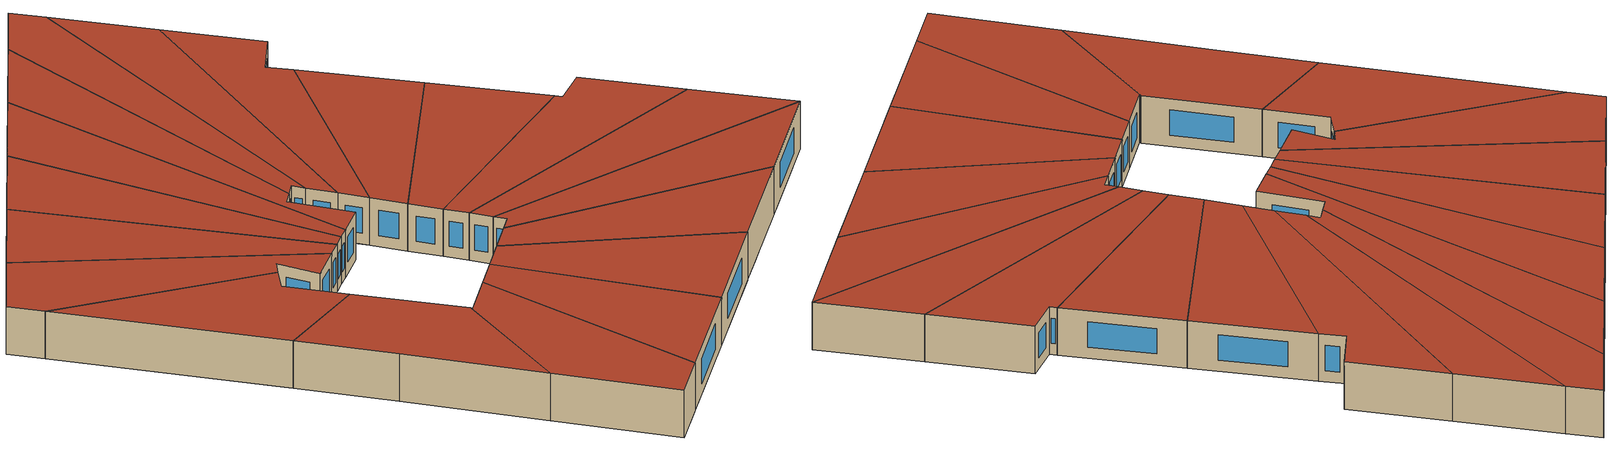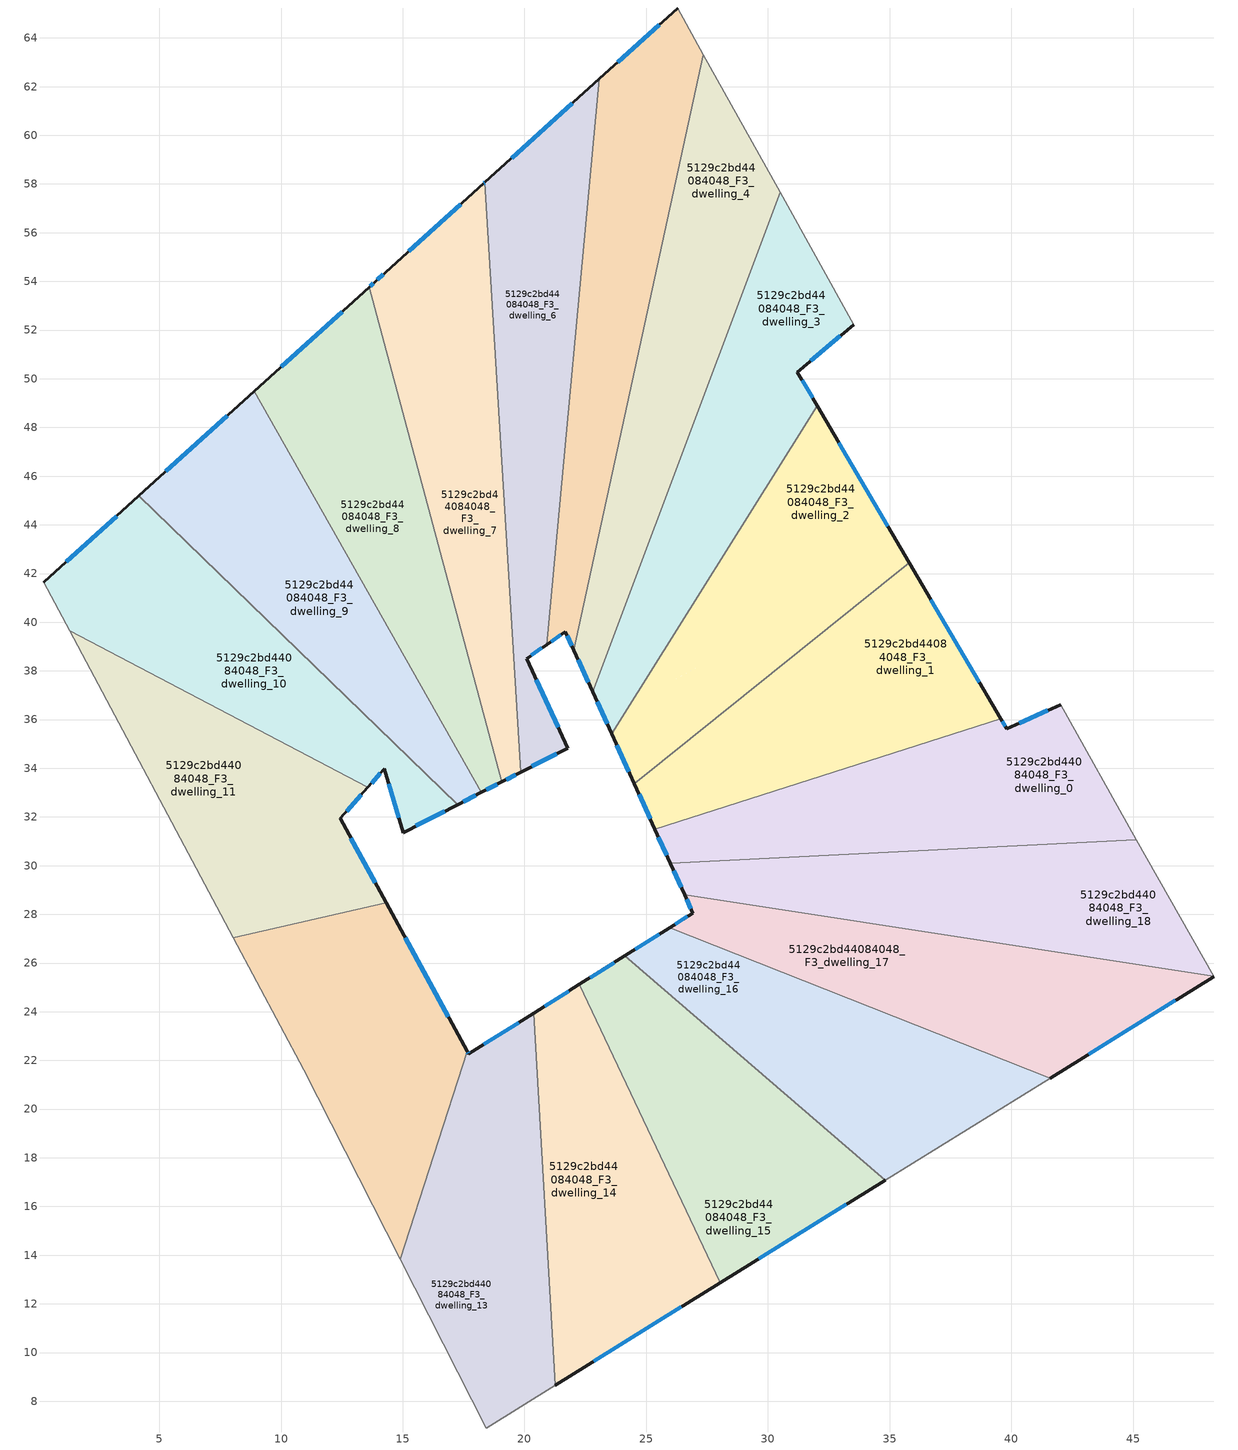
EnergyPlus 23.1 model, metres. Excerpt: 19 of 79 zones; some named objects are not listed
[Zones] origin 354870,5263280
5129c2bd44084048_F3_dwelling_0
 floor to 5129c2bd44084048_F2_dwelling_9 (EU_floor_Construction): 42.02,36.61 45.14,31.07 40.65,30.85 38.36,34.99 z9
 floor to 5129c2bd44084048_F2_dwelling_8 (EU_floor_Construction): 39.81,35.63 38.36,34.99 40.65,30.85 37.6,30.69 35.39,34.69 39.57,36.02 z9
 floor to 5129c2bd44084048_F2_dwelling_7 (EU_floor_Construction): 35.39,34.69 37.6,30.69 34.01,30.51 32.25,33.69 z9
 floor to 5129c2bd44084048_F2_dwelling_6 (EU_floor_Construction): 32.25,33.69 34.01,30.51 30.5,30.33 29.19,32.71 z9
 floor to 5129c2bd44084048_F2_dwelling_5 (EU_floor_Construction): 29.19,32.71 30.5,30.33 25.99,30.1 25.36,31.49 z9
 wall outside (EU_wall_Construction): 25.36,31.49 25.99,30.1 / 42.02,36.61 39.81,35.63 39.57,36.03 z9:12
 wall adiabatic (EU_wall_Construction): 45.14,31.07 42.02,36.61 z9:12
 wall to 5129c2bd44084048_F3_dwelling_18 (EU_wall_Construction): 25.99,30.1 45.14,31.07 z9:12
 wall to 5129c2bd44084048_F3_dwelling_1 (EU_wall_Construction): 39.57,36.03 25.36,31.49 z9:12
 window (EU_Window_Construction): 25.5,31.17 25.84,30.43 / 39.75,35.72 39.63,35.93 / 41.5,36.38 40.33,35.86 z9.7:11.3
 roof outside (EU_roof_Construction): 45.14,31.07 42.02,36.61 39.81,35.63 39.57,36.03 25.36,31.49 25.99,30.1 z12
5129c2bd44084048_F3_dwelling_1
 floor to 5129c2bd44084048_F2_dwelling_8 (EU_floor_Construction): 35.81,42.43 39.57,36.02 35.39,34.69 32.55,39.82 z9
 floor to 5129c2bd44084048_F2_dwelling_7 (EU_floor_Construction): 32.55,39.82 35.39,34.69 32.25,33.69 30,37.77 z9
 floor to 5129c2bd44084048_F2_dwelling_6 (EU_floor_Construction): 30,37.77 32.25,33.69 29.19,32.71 27.5,35.77 z9
 floor to 5129c2bd44084048_F2_dwelling_5 (EU_floor_Construction): 27.5,35.77 29.19,32.71 25.36,31.49 24.51,33.37 z9
 wall outside (EU_wall_Construction): 24.51,33.37 25.36,31.49 / 39.57,36.03 35.81,42.43 z9:12
 wall to 5129c2bd44084048_F3_dwelling_2 (EU_wall_Construction): 35.81,42.43 24.51,33.37 z9:12
 window (EU_Window_Construction): 24.7,32.93 25.16,31.93 / 38.69,37.53 36.7,40.93 z9.7:11.3
 roof outside (EU_roof_Construction): 39.57,36.03 35.81,42.43 24.51,33.37 25.36,31.49 z12
5129c2bd44084048_F3_dwelling_10
 floor to 5129c2bd44084048_F2_dwelling_11 (EU_floor_Construction): 10.67,38.88 13.71,33.38 13.56,33.21 7.55,36.37 3.17,44.29 4.16,45.18 z9
 floor to 5129c2bd44084048_F2_dwelling_10 (EU_floor_Construction): 3.17,44.29 7.55,36.37 1.32,39.64 0.26,41.64 z9
 floor to 5129c2bd44084048_F2_dwelling_12 (EU_floor_Construction): 14.25,33.98 13.71,33.38 10.67,38.88 17.25,32.51 16.25,31.99 15.02,31.36 z9
 wall outside (EU_wall_Construction): 13.56,33.21 14.25,33.98 15.02,31.36 17.25,32.51 / 4.16,45.18 0.26,41.64 z9:12
 wall to 5129c2bd44084048_F3_dwelling_11 (EU_wall_Construction): 1.32,39.64 13.56,33.21 z9:12
 wall adiabatic (EU_wall_Construction): 0.26,41.64 1.32,39.64 z9:12
 wall to 5129c2bd44084048_F3_dwelling_9 (EU_wall_Construction): 17.25,32.51 4.16,45.18 z9:12
 window (EU_Window_Construction): 13.72,33.39 14.08,33.8 / 3.24,44.35 1.17,42.48 / 15.54,31.63 16.73,32.24 / 14.43,33.37 14.84,31.98 z9.7:11.3
 roof outside (EU_roof_Construction): 17.25,32.51 4.16,45.18 0.26,41.64 1.32,39.64 13.56,33.21 14.25,33.98 15.02,31.36 z12
5129c2bd44084048_F3_dwelling_11
 floor to 5129c2bd44084048_F2_dwelling_10 (EU_floor_Construction): 7.55,36.37 11.36,29.46 7.8,27.49 1.32,39.64 z9
 floor to 5129c2bd44084048_F2_dwelling_0 (EU_floor_Construction): 10.15,28.79 10.77,27.66 8.04,27.03 7.8,27.49 z9
 floor to 5129c2bd44084048_F2_dwelling_11 (EU_floor_Construction): 13.56,33.21 12.42,31.95 13.22,30.49 11.36,29.46 7.55,36.37 z9
 floor adiabatic (EU_floor_Construction): 13.22,30.49 14.32,28.48 10.77,27.66 10.15,28.79 z9
 wall outside (EU_wall_Construction): 14.32,28.48 12.42,31.95 13.56,33.21 z9:12
 wall adiabatic (EU_wall_Construction): 1.32,39.64 8.04,27.03 z9:12
 wall to 5129c2bd44084048_F3_dwelling_12 (EU_wall_Construction): 8.04,27.03 14.32,28.48 z9:12
 window (EU_Window_Construction): 12.69,32.24 13.29,32.92 / 13.87,29.29 12.87,31.13 z9.7:11.3
 roof outside (EU_roof_Construction): 14.32,28.48 12.42,31.95 13.56,33.21 1.32,39.64 8.04,27.03 z12
5129c2bd44084048_F3_dwelling_12
 floor to 5129c2bd44084048_F2_dwelling_0 (EU_floor_Construction): 10.77,27.66 16.19,17.84 14.9,13.83 10.93,21.62 8.04,27.03 z9
 floor to 5129c2bd44084048_F2_dwelling_1 (EU_floor_Construction): 14.32,28.48 17.65,22.37 17.6,22.19 17.05,21.85 17.32,21.35 16.19,17.84 10.77,27.66 z9
 floor adiabatic (EU_floor_Construction): 17.6,22.19 17.32,21.35 17.05,21.85 z9
 wall outside (EU_wall_Construction): 17.65,22.37 14.32,28.48 z9:12
 wall to 5129c2bd44084048_F3_dwelling_13 (EU_wall_Construction): 14.9,13.83 17.65,22.37 z9:12
 wall adiabatic (EU_wall_Construction): 8.04,27.03 10.93,21.62 14.9,13.83 z9:12
 window (EU_Window_Construction): 16.87,23.8 15.1,27.04 z9.7:11.3
 roof outside (EU_roof_Construction): 14.9,13.83 17.65,22.37 14.32,28.48 8.04,27.03 10.93,21.62 z12
5129c2bd44084048_F3_dwelling_13
 floor to 5129c2bd44084048_F2_dwelling_0 (EU_floor_Construction): 16.19,17.84 21.26,8.68 21.26,8.66 21.14,8.58 18.43,6.9 14.9,13.83 z9
 floor to 5129c2bd44084048_F2_dwelling_1 (EU_floor_Construction): 17.32,21.35 20.9,14.86 21.26,8.68 16.19,17.84 z9
 floor to 5129c2bd44084048_F2_dwelling_2 (EU_floor_Construction): 20.38,23.95 20.9,14.86 17.32,21.35 17.6,22.19 z9
 wall outside (EU_wall_Construction): 17.65,22.37 17.71,22.26 / 20.38,23.95 17.71,22.26 z9:12
 wall to 5129c2bd44084048_F3_dwelling_14 (EU_wall_Construction): 21.26,8.66 20.38,23.95 z9:12
 wall adiabatic (EU_wall_Construction): 14.9,13.83 18.43,6.9 21.26,8.66 z9:12
 window (EU_Window_Construction): 17.67,22.34 17.69,22.29 / 19.76,23.55 18.34,22.66 z9.7:11.3
 roof outside (EU_roof_Construction): 21.26,8.66 20.38,23.95 17.71,22.26 17.65,22.37 14.9,13.83 18.43,6.9 z12
5129c2bd44084048_F3_dwelling_14
 floor to 5129c2bd44084048_F2_dwelling_2 (EU_floor_Construction): 20.66,24.12 27.17,12.33 23.55,10.08 20.9,14.86 20.38,23.95 z9
 floor to 5129c2bd44084048_F2_dwelling_3 (EU_floor_Construction): 22.26,25.12 28.04,12.86 27.17,12.33 20.66,24.12 z9
 floor adiabatic (EU_floor_Construction): 20.9,14.86 23.55,10.08 21.26,8.66 z9
 wall outside (EU_wall_Construction): 22.26,25.12 20.38,23.95 / 21.26,8.66 28.04,12.86 z9:12
 wall to 5129c2bd44084048_F3_dwelling_15 (EU_wall_Construction): 28.04,12.86 22.26,25.12 z9:12
 window (EU_Window_Construction): 21.82,24.85 20.82,24.22 / 22.85,9.64 26.45,11.88 z9.7:11.3
 roof outside (EU_roof_Construction): 28.04,12.86 22.26,25.12 20.38,23.95 21.26,8.66 z12
5129c2bd44084048_F3_dwelling_15
 floor to 5129c2bd44084048_F2_dwelling_3 (EU_floor_Construction): 25.73,24.9 31.27,14.87 28.04,12.86 22.26,25.12 24.12,26.29 z9
 floor to 5129c2bd44084048_F2_dwelling_4 (EU_floor_Construction): 34.6,17.26 34.73,17.02 31.27,14.87 25.73,24.9 z9
 floor to 5129c2bd44084048_F2_dwelling_5 (EU_floor_Construction): 34.82,17.07 34.73,17.02 34.6,17.26 z9
 wall outside (EU_wall_Construction): 24.12,26.29 22.26,25.12 / 28.04,12.86 34.82,17.07 z9:12
 wall to 5129c2bd44084048_F3_dwelling_16 (EU_wall_Construction): 34.82,17.07 24.12,26.29 z9:12
 window (EU_Window_Construction): 23.68,26.02 22.69,25.4 / 29.63,13.85 33.22,16.08 z9.7:11.3
 roof outside (EU_roof_Construction): 34.82,17.07 24.12,26.29 22.26,25.12 28.04,12.86 z12
5129c2bd44084048_F3_dwelling_16
 floor to 5129c2bd44084048_F2_dwelling_4 (EU_floor_Construction): 29.8,25.94 34.6,17.26 25.73,24.9 24.75,26.69 25.97,27.46 z9
 floor to 5129c2bd44084048_F2_dwelling_5 (EU_floor_Construction): 33.8,24.36 37.06,18.46 36.97,18.41 34.82,17.07 34.6,17.26 29.8,25.94 z9
 floor to 5129c2bd44084048_F2_dwelling_3 (EU_floor_Construction): 24.75,26.69 25.73,24.9 24.12,26.29 z9
 floor to 5129c2bd44084048_F2_dwelling_7 (EU_floor_Construction): 41.59,21.27 39.74,20.13 38.42,22.53 z9
 floor to 5129c2bd44084048_F2_dwelling_6 (EU_floor_Construction): 38.42,22.53 39.74,20.13 37.12,18.5 37.06,18.46 33.8,24.36 z9
 wall outside (EU_wall_Construction): 25.97,27.46 24.12,26.29 z9:12
 wall to 5129c2bd44084048_F3_dwelling_17 (EU_wall_Construction): 41.59,21.27 25.97,27.46 z9:12
 wall adiabatic (EU_wall_Construction): 34.82,17.07 41.59,21.27 z9:12
 window (EU_Window_Construction): 25.54,27.18 24.55,26.57 z9.7:11.3
 roof outside (EU_roof_Construction): 41.59,21.27 25.97,27.46 24.12,26.29 34.82,17.07 z12
5129c2bd44084048_F3_dwelling_17
 floor to 5129c2bd44084048_F2_dwelling_7 (EU_floor_Construction): 39.77,26.77 42.49,21.83 41.59,21.27 38.42,22.53 35.74,27.39 z9
 floor to 5129c2bd44084048_F2_dwelling_4 (EU_floor_Construction): 28.38,28.52 29.8,25.94 25.97,27.46 27.81,28.61 z9
 floor adiabatic (EU_floor_Construction): 35.74,27.39 38.42,22.53 25.97,27.46 26.91,28.05 26.58,28.8 27.81,28.61 25.97,27.46 29.8,25.94 28.38,28.52 z9
 floor to 5129c2bd44084048_F2_dwelling_8 (EU_floor_Construction): 43.2,26.24 44.83,23.28 42.49,21.83 39.77,26.77 z9
 floor to 5129c2bd44084048_F2_dwelling_9 (EU_floor_Construction): 48.3,25.45 48.31,25.44 44.83,23.28 43.2,26.24 z9
 wall outside (EU_wall_Construction): 26.58,28.8 26.91,28.05 25.97,27.46 / 41.59,21.27 48.31,25.44 z9:12
 wall to 5129c2bd44084048_F3_dwelling_18 (EU_wall_Construction): 48.3,25.45 26.58,28.8 z9:12
 wall adiabatic (EU_wall_Construction): 48.31,25.44 48.3,25.45 z9:12
 window (EU_Window_Construction): 26.69,27.91 26.19,27.6 / 26.66,28.62 26.84,28.23 / 43.17,22.25 46.73,24.46 z9.7:11.3
 roof outside (EU_roof_Construction): 48.31,25.44 48.3,25.45 26.58,28.8 26.91,28.05 25.97,27.46 41.59,21.27 z12
5129c2bd44084048_F3_dwelling_18
 floor to 5129c2bd44084048_F2_dwelling_6 (EU_floor_Construction): 34.01,30.51 35.74,27.39 31.79,27.99 30.5,30.33 z9
 floor to 5129c2bd44084048_F2_dwelling_9 (EU_floor_Construction): 45.14,31.07 48.3,25.45 43.2,26.24 40.65,30.85 z9
 floor to 5129c2bd44084048_F2_dwelling_5 (EU_floor_Construction): 30.5,30.33 31.79,27.99 28.38,28.52 28.19,28.85 27.8,28.61 26.58,28.8 25.99,30.1 z9
 floor to 5129c2bd44084048_F2_dwelling_8 (EU_floor_Construction): 40.65,30.85 43.2,26.24 39.77,26.77 37.6,30.69 z9
 floor to 5129c2bd44084048_F2_dwelling_4 (EU_floor_Construction): 28.19,28.85 28.38,28.52 27.81,28.61 z9
 floor to 5129c2bd44084048_F2_dwelling_7 (EU_floor_Construction): 37.6,30.69 39.77,26.77 35.74,27.39 34.01,30.51 z9
 wall outside (EU_wall_Construction): 25.99,30.1 26.58,28.8 z9:12
 wall adiabatic (EU_wall_Construction): 48.3,25.45 45.14,31.07 z9:12
 window (EU_Window_Construction): 26.12,29.8 26.44,29.1 z9.7:11.3
 roof outside (EU_roof_Construction): 48.3,25.45 45.14,31.07 25.99,30.1 26.58,28.8 z12
5129c2bd44084048_F3_dwelling_2
 floor to 5129c2bd44084048_F2_dwelling_8 (EU_floor_Construction): 35.58,42.83 35.81,42.43 32.55,39.82 31.99,40.85 z9
 floor to 5129c2bd44084048_F2_dwelling_15 (EU_floor_Construction): 26.11,39.46 26.89,38.04 24.33,36.62 z9
 floor to 5129c2bd44084048_F2_dwelling_6 (EU_floor_Construction): 29.16,39.29 30,37.77 27.5,35.77 26.4,37.77 z9
 floor to 5129c2bd44084048_F2_dwelling_7 (EU_floor_Construction): 31.99,40.85 32.55,39.82 30,37.77 29.16,39.29 z9
 floor to 5129c2bd44084048_F2_dwelling_5 (EU_floor_Construction): 26.4,37.77 27.5,35.77 24.51,33.37 23.58,35.42 24.33,36.62 z9
 floor to 5129c2bd44084048_F2_dwelling_16 (EU_floor_Construction): 27.95,42.39 29.54,39.5 26.89,38.04 26.11,39.46 z9
 floor to 5129c2bd44084048_F2_dwelling_17 (EU_floor_Construction): 29.79,45.33 32.2,40.97 29.54,39.5 27.95,42.39 z9
 floor adiabatic (EU_floor_Construction): 32.02,48.89 35.58,42.83 32.2,40.97 29.79,45.33 z9
 wall outside (EU_wall_Construction): 23.58,35.42 24.51,33.37 / 35.81,42.43 32.02,48.89 z9:12
 wall to 5129c2bd44084048_F3_dwelling_3 (EU_wall_Construction): 32.02,48.89 23.58,35.42 z9:12
 window (EU_Window_Construction): 23.79,34.94 24.29,33.85 / 34.92,43.95 32.91,47.37 z9.7:11.3
 roof outside (EU_roof_Construction): 35.81,42.43 32.02,48.89 23.58,35.42 24.51,33.37 z12
5129c2bd44084048_F3_dwelling_3
 floor to 5129c2bd44084048_F2_dwelling_17 (EU_floor_Construction): 27.46,49.56 29.79,45.33 27.95,42.39 26.06,45.82 z9
 floor to 5129c2bd44084048_F2_dwelling_15 (EU_floor_Construction): 24.66,42.08 26.11,39.46 24.33,36.62 23.29,36.05 22.8,37.14 z9
 floor to 5129c2bd44084048_F2_dwelling_19 (EU_floor_Construction): 30.5,57.65 33.52,52.22 30.53,49.7 28.73,52.94 z9
 floor to 5129c2bd44084048_F2_dwelling_18 (EU_floor_Construction): 31.21,50.27 32.02,48.89 29.79,45.33 27.46,49.56 28.73,52.94 30.53,49.7 z9
 floor to 5129c2bd44084048_F2_dwelling_16 (EU_floor_Construction): 26.06,45.82 27.95,42.39 26.11,39.46 24.66,42.08 z9
 floor to 5129c2bd44084048_F2_dwelling_5 (EU_floor_Construction): 24.33,36.62 23.58,35.42 23.29,36.05 z9
 wall outside (EU_wall_Construction): 32.02,48.89 31.21,50.27 33.52,52.22 / 22.8,37.14 23.58,35.42 z9:12
 wall to 5129c2bd44084048_F3_dwelling_4 (EU_wall_Construction): 30.5,57.65 22.8,37.14 z9:12
 wall adiabatic (EU_wall_Construction): 33.52,52.22 30.5,57.65 z9:12
 window (EU_Window_Construction): 31.83,49.21 31.4,49.95 / 22.98,36.73 23.39,35.83 / 31.75,50.73 32.98,51.76 z9.7:11.3
 roof outside (EU_roof_Construction): 23.58,35.42 32.02,48.89 31.21,50.27 33.52,52.22 30.5,57.65 22.8,37.14 z12
5129c2bd44084048_F3_dwelling_4
 floor to 5129c2bd44084048_F2_dwelling_19 (EU_floor_Construction): 27.35,63.31 30.5,57.65 28.73,52.94 26.12,57.67 z9
 floor to 5129c2bd44084048_F2_dwelling_15 (EU_floor_Construction): 23.27,44.59 24.66,42.08 22.8,37.14 22.02,38.86 z9
 floor to 5129c2bd44084048_F2_dwelling_17 (EU_floor_Construction): 25.23,53.59 27.46,49.56 26.06,45.82 24.25,49.09 z9
 floor adiabatic (EU_floor_Construction): 24.25,49.09 26.06,45.82 24.66,42.08 23.27,44.59 z9
 floor to 5129c2bd44084048_F2_dwelling_18 (EU_floor_Construction): 26.12,57.67 28.73,52.94 27.46,49.56 25.23,53.59 z9
 wall outside (EU_wall_Construction): 22.02,38.86 22.8,37.14 z9:12
 wall to 5129c2bd44084048_F3_dwelling_5 (EU_wall_Construction): 27.35,63.31 22.02,38.86 z9:12
 wall adiabatic (EU_wall_Construction): 30.5,57.65 27.35,63.31 z9:12
 window (EU_Window_Construction): 22.2,38.45 22.62,37.54 z9.7:11.3
 roof outside (EU_roof_Construction): 22.8,37.14 30.5,57.65 27.35,63.31 22.02,38.86 z12
5129c2bd44084048_F3_dwelling_5
 floor to 5129c2bd44084048_F2_dwelling_16 (EU_floor_Construction): 22.19,52.82 24.25,49.09 23.27,44.59 21.69,47.46 z9
 floor to 5129c2bd44084048_F2_dwelling_15 (EU_floor_Construction): 21.69,47.46 23.27,44.59 22.02,38.86 21.68,39.61 22.23,39.99 21.17,41.9 z9
 floor to 5129c2bd44084048_F2_dwelling_17 (EU_floor_Construction): 22.69,58.2 25.23,53.59 24.25,49.09 22.19,52.82 z9
 floor to 5129c2bd44084048_F2_dwelling_19 (EU_floor_Construction): 26.29,65.23 27.35,63.31 26.12,57.67 23.39,62.61 z9
 floor to 5129c2bd44084048_F2_dwelling_14 (EU_floor_Construction): 21.17,41.9 22.23,39.99 20.91,39.08 z9
 floor to 5129c2bd44084048_F2_dwelling_18 (EU_floor_Construction): 23.39,62.61 26.12,57.67 25.23,53.59 22.69,58.2 23.07,62.32 z9
 wall outside (EU_wall_Construction): 20.91,39.08 21.68,39.61 22.02,38.86 / 26.29,65.23 23.07,62.32 z9:12
 wall to 5129c2bd44084048_F3_dwelling_6 (EU_wall_Construction): 23.07,62.32 20.91,39.08 z9:12
 wall adiabatic (EU_wall_Construction): 27.35,63.31 26.29,65.23 z9:12
 window (EU_Window_Construction): 21.76,39.43 21.94,39.03 / 21.09,39.2 21.5,39.49 / 25.53,64.55 23.83,63 z9.7:11.3
 roof outside (EU_roof_Construction): 22.02,38.86 27.35,63.31 26.29,65.23 23.07,62.32 20.91,39.08 21.68,39.61 z12
5129c2bd44084048_F3_dwelling_6
 floor to 5129c2bd44084048_F2_dwelling_15 (EU_floor_Construction): 18.69,52.89 21.69,47.46 21.17,41.9 19.13,45.59 z9
 floor to 5129c2bd44084048_F2_dwelling_14 (EU_floor_Construction): 19.13,45.59 21.17,41.9 20.91,39.08 19.59,38.15 z9
 floor to 5129c2bd44084048_F2_dwelling_16 (EU_floor_Construction): 18.99,58.62 22.19,52.82 21.69,47.46 18.69,52.89 18.37,58.06 z9
 floor to 5129c2bd44084048_F2_dwelling_17 (EU_floor_Construction): 21.3,60.71 22.69,58.2 22.19,52.82 18.99,58.62 z9
 floor to 5129c2bd44084048_F2_dwelling_13 (EU_floor_Construction): 20.09,38.51 21.77,34.83 19.85,33.84 19.59,38.15 z9
 floor to 5129c2bd44084048_F2_dwelling_18 (EU_floor_Construction): 23.07,62.32 22.69,58.2 21.3,60.71 z9
 wall outside (EU_wall_Construction): 19.85,33.84 21.77,34.83 20.09,38.51 20.91,39.08 / 23.07,62.32 18.37,58.06 z9:12
 wall to 5129c2bd44084048_F3_dwelling_7 (EU_wall_Construction): 18.37,58.06 19.85,33.84 z9:12
 window (EU_Window_Construction): 20.28,38.64 20.72,38.94 / 21.38,35.69 20.49,37.64 / 20.3,34.07 21.32,34.6 / 21.97,61.32 19.48,59.06 z9.7:11.3
 roof outside (EU_roof_Construction): 21.77,34.83 20.09,38.51 20.91,39.08 23.07,62.32 18.37,58.06 19.85,33.84 z12
5129c2bd44084048_F3_dwelling_7
 floor to 5129c2bd44084048_F2_dwelling_14 (EU_floor_Construction): 14.29,54.37 19.13,45.59 19.59,38.15 19.24,37.91 16.59,42.71 13.62,53.76 13.84,53.96 z9
 floor to 5129c2bd44084048_F2_dwelling_15 (EU_floor_Construction): 16.68,56.53 18.69,52.89 19.13,45.59 14.29,54.37 14.31,54.38 z9
 floor to 5129c2bd44084048_F2_dwelling_13 (EU_floor_Construction): 16.59,42.71 19.24,37.91 19.59,38.15 19.85,33.84 19.07,33.44 z9
 floor to 5129c2bd44084048_F2_dwelling_16 (EU_floor_Construction): 18.37,58.06 18.69,52.89 16.68,56.53 z9
 wall outside (EU_wall_Construction): 18.37,58.06 18.33,58.02 14.31,54.38 13.84,53.96 13.62,53.76 / 19.07,33.44 19.8,33.82 19.85,33.84 z9:12
 wall to 5129c2bd44084048_F3_dwelling_8 (EU_wall_Construction): 13.62,53.76 19.07,33.44 z9:12
 window (EU_Window_Construction): 13.79,53.91 13.67,53.81 / 14.2,54.28 13.95,54.06 / 17.38,57.17 15.25,55.24 / 18.36,58.05 18.34,58.03 / 19.24,33.53 19.63,33.73 z9.7:11.3
 roof outside (EU_roof_Construction): 19.8,33.82 19.85,33.84 18.37,58.06 18.33,58.02 14.31,54.38 13.84,53.96 13.62,53.76 19.07,33.44 z12
5129c2bd44084048_F3_dwelling_8
 floor to 5129c2bd44084048_F2_dwelling_13 (EU_floor_Construction): 11.53,51.86 16.59,42.71 19.07,33.44 18.23,33.01 11.09,45.62 8.94,49.51 z9
 floor to 5129c2bd44084048_F2_dwelling_12 (EU_floor_Construction): 8.94,49.51 11.04,45.71 8.9,49.48 z9
 floor to 5129c2bd44084048_F2_dwelling_14 (EU_floor_Construction): 13.62,53.76 16.59,42.71 11.53,51.86 z9
 wall outside (EU_wall_Construction): 18.23,33.01 19.07,33.44 / 13.62,53.76 8.9,49.48 z9:12
 wall to 5129c2bd44084048_F3_dwelling_9 (EU_wall_Construction): 8.9,49.48 18.23,33.01 z9:12
 window (EU_Window_Construction): 18.43,33.11 18.87,33.34 / 12.51,52.75 10.01,50.48 z9.7:11.3
 roof outside (EU_roof_Construction): 19.07,33.44 13.62,53.76 8.9,49.48 18.23,33.01 z12
5129c2bd44084048_F3_dwelling_9
 floor to 5129c2bd44084048_F2_dwelling_12 (EU_floor_Construction): 11.04,45.71 18.08,32.94 17.25,32.51 10.67,38.88 6.18,47.01 8.9,49.48 z9
 floor adiabatic (EU_floor_Construction): 11.04,45.71 18.23,33.01 17.25,32.51 18.08,32.94 z9
 floor to 5129c2bd44084048_F2_dwelling_11 (EU_floor_Construction): 6.18,47.01 10.67,38.88 4.16,45.18 z9
 wall outside (EU_wall_Construction): 17.25,32.51 18.23,33.01 / 8.9,49.48 4.16,45.18 z9:12
 window (EU_Window_Construction): 17.48,32.63 18,32.89 / 7.79,48.47 5.27,46.19 z9.7:11.3
 roof outside (EU_roof_Construction): 18.23,33.01 8.9,49.48 4.16,45.18 17.25,32.51 z12
[Building]
EU S2 Campaign: North Axis=0; Terrain=City; Solar Distribution=FullExterior
[Site:Location]
Budapest.Ferenc.Liszt.Intl.AP: Latitude=47.437; Longitude=19.256; Time Zone=1; Elevation=185
[SizingPeriod:WeatherFileDays]
AnnualSizingPeriod: Begin Month=1; Begin Day of Month=1; End Month=12; End Day of Month=31; Day of Week for Start Day=Monday; Use Weather File Daylight Saving Period=No; Use Weather File Rain and Snow Indicators=No
[MATERIAL]
EU_InternalMass_Material: Roughness=MediumRough; Thickness=0.1; Conductivity=1; Density=1800; Specific Heat=900; Thermal Absorptance=0.9; Solar Absorptance=0.7; Visible Absorptance=0.7
[MATERIAL:NOMASS] Roughness=MediumRough; Thermal Absorptance=0.9; Solar Absorptance=0.7; Visible Absorptance=0.7
Name | Thermal Resistance
EU_wall_NoMass | 0.832559
EU_roof_NoMass | 1.39638
EU_floor_NoMass | 0.872794
[WINDOWMATERIAL:SIMPLEGLAZINGSYSTEM]
EU_Window_SimpleGlazing: UFactor=2.79869; Solar Heat Gain Coefficient=0.75; Visible Transmittance=0.75
[CONSTRUCTION]
EU_wall_Construction: EU_wall_NoMass
EU_roof_Construction: EU_roof_NoMass
EU_floor_Construction: EU_floor_NoMass
EU_Window_Construction: EU_Window_SimpleGlazing
EU_InternalMass_Construction: EU_InternalMass_Material
[ZONE] Type=1; Multiplier=1; Ceiling Height=autocalculate; Floor Area=autocalculate; Part of Total Floor Area=Yes
Name | Volume
5129c2bd44084048_F3_dwelling_0 | 205.66
5129c2bd44084048_F3_dwelling_1 | 205.656
5129c2bd44084048_F3_dwelling_10 | 208.028
5129c2bd44084048_F3_dwelling_11 | 203.333
5129c2bd44084048_F3_dwelling_12 | 205.675
5129c2bd44084048_F3_dwelling_13 | 205.684
5129c2bd44084048_F3_dwelling_14 | 205.676
5129c2bd44084048_F3_dwelling_15 | 205.651
5129c2bd44084048_F3_dwelling_16 | 205.662
5129c2bd44084048_F3_dwelling_17 | 205.672
5129c2bd44084048_F3_dwelling_18 | 205.681
5129c2bd44084048_F3_dwelling_2 | 205.7
5129c2bd44084048_F3_dwelling_3; 5129c2bd44084048_F3_dwelling_8 | 205.653
5129c2bd44084048_F3_dwelling_4 | 204.518
5129c2bd44084048_F3_dwelling_5 | 201.26
5129c2bd44084048_F3_dwelling_6 | 207.643
5129c2bd44084048_F3_dwelling_7 | 209.308
5129c2bd44084048_F3_dwelling_9 | 205.646
[INTERNALMASS] Construction=EU_InternalMass_Construction
Name | Zone or ZoneList | Surface Area
5129c2bd44084048_F3_dwelling_0_EU_InternalMass | 5129c2bd44084048_F3_dwelling_0 | 68.5535
5129c2bd44084048_F3_dwelling_1_EU_InternalMass | 5129c2bd44084048_F3_dwelling_1 | 68.5521
5129c2bd44084048_F3_dwelling_2_EU_InternalMass | 5129c2bd44084048_F3_dwelling_2 | 68.5667
5129c2bd44084048_F3_dwelling_3_EU_InternalMass | 5129c2bd44084048_F3_dwelling_3 | 68.5508
5129c2bd44084048_F3_dwelling_4_EU_InternalMass | 5129c2bd44084048_F3_dwelling_4 | 68.1727
5129c2bd44084048_F3_dwelling_5_EU_InternalMass | 5129c2bd44084048_F3_dwelling_5 | 67.0867
5129c2bd44084048_F3_dwelling_6_EU_InternalMass | 5129c2bd44084048_F3_dwelling_6 | 69.2126
5129c2bd44084048_F3_dwelling_7_EU_InternalMass | 5129c2bd44084048_F3_dwelling_7 | 69.7691
5129c2bd44084048_F3_dwelling_8_EU_InternalMass | 5129c2bd44084048_F3_dwelling_8 | 68.551
5129c2bd44084048_F3_dwelling_9_EU_InternalMass | 5129c2bd44084048_F3_dwelling_9 | 68.5487
5129c2bd44084048_F3_dwelling_10_EU_InternalMass | 5129c2bd44084048_F3_dwelling_10 | 69.3418
5129c2bd44084048_F3_dwelling_11_EU_InternalMass | 5129c2bd44084048_F3_dwelling_11 | 67.7777
5129c2bd44084048_F3_dwelling_12_EU_InternalMass | 5129c2bd44084048_F3_dwelling_12 | 68.5583
5129c2bd44084048_F3_dwelling_13_EU_InternalMass | 5129c2bd44084048_F3_dwelling_13 | 68.5613
5129c2bd44084048_F3_dwelling_14_EU_InternalMass | 5129c2bd44084048_F3_dwelling_14 | 68.5586
5129c2bd44084048_F3_dwelling_15_EU_InternalMass | 5129c2bd44084048_F3_dwelling_15 | 68.5502
5129c2bd44084048_F3_dwelling_16_EU_InternalMass | 5129c2bd44084048_F3_dwelling_16 | 68.5538
5129c2bd44084048_F3_dwelling_17_EU_InternalMass | 5129c2bd44084048_F3_dwelling_17 | 68.5574
5129c2bd44084048_F3_dwelling_18_EU_InternalMass | 5129c2bd44084048_F3_dwelling_18 | 68.5604
[OTHEREQUIPMENT] Fuel Type=Electricity; Design Level Calculation Method=Watts/Area; Power per Zone Floor Area=1; Fraction Latent=0; Fraction Radiant=0; Fraction Lost=0; Carbon Dioxide Generation Rate=0; EndUse Subcategory=EU_Step8_InternalGains
Name | Zone or ZoneList or Space or SpaceList | Schedule
EU_Step8_InternalGain_5129c2bd44084048_F3_dwelling_0_f000 | 5129c2bd44084048_F3_dwelling_0 | EU_Step8_GainSchedule_5129c2bd44084048_F3_dwelling_0_f000
EU_Step8_InternalGain_5129c2bd44084048_F3_dwelling_1_f000 | 5129c2bd44084048_F3_dwelling_1 | EU_Step8_GainSchedule_5129c2bd44084048_F3_dwelling_1_f000
EU_Step8_InternalGain_5129c2bd44084048_F3_dwelling_2_f000 | 5129c2bd44084048_F3_dwelling_2 | EU_Step8_GainSchedule_5129c2bd44084048_F3_dwelling_2_f000
EU_Step8_InternalGain_5129c2bd44084048_F3_dwelling_3_f000 | 5129c2bd44084048_F3_dwelling_3 | EU_Step8_GainSchedule_5129c2bd44084048_F3_dwelling_3_f000
EU_Step8_InternalGain_5129c2bd44084048_F3_dwelling_4_f000 | 5129c2bd44084048_F3_dwelling_4 | EU_Step8_GainSchedule_5129c2bd44084048_F3_dwelling_4_f000
EU_Step8_InternalGain_5129c2bd44084048_F3_dwelling_5_f000 | 5129c2bd44084048_F3_dwelling_5 | EU_Step8_GainSchedule_5129c2bd44084048_F3_dwelling_5_f000
EU_Step8_InternalGain_5129c2bd44084048_F3_dwelling_6_f000 | 5129c2bd44084048_F3_dwelling_6 | EU_Step8_GainSchedule_5129c2bd44084048_F3_dwelling_6_f000
EU_Step8_InternalGain_5129c2bd44084048_F3_dwelling_7_f000 | 5129c2bd44084048_F3_dwelling_7 | EU_Step8_GainSchedule_5129c2bd44084048_F3_dwelling_7_f000
EU_Step8_InternalGain_5129c2bd44084048_F3_dwelling_8_f000 | 5129c2bd44084048_F3_dwelling_8 | EU_Step8_GainSchedule_5129c2bd44084048_F3_dwelling_8_f000
EU_Step8_InternalGain_5129c2bd44084048_F3_dwelling_9_f000 | 5129c2bd44084048_F3_dwelling_9 | EU_Step8_GainSchedule_5129c2bd44084048_F3_dwelling_9_f000
EU_Step8_InternalGain_5129c2bd44084048_F3_dwelling_10_f000 | 5129c2bd44084048_F3_dwelling_10 | EU_Step8_GainSchedule_5129c2bd44084048_F3_dwelling_10_f000
EU_Step8_InternalGain_5129c2bd44084048_F3_dwelling_11_f000 | 5129c2bd44084048_F3_dwelling_11 | EU_Step8_GainSchedule_5129c2bd44084048_F3_dwelling_11_f000
EU_Step8_InternalGain_5129c2bd44084048_F3_dwelling_12_f000 | 5129c2bd44084048_F3_dwelling_12 | EU_Step8_GainSchedule_5129c2bd44084048_F3_dwelling_12_f000
EU_Step8_InternalGain_5129c2bd44084048_F3_dwelling_13_f000 | 5129c2bd44084048_F3_dwelling_13 | EU_Step8_GainSchedule_5129c2bd44084048_F3_dwelling_13_f000
EU_Step8_InternalGain_5129c2bd44084048_F3_dwelling_14_f000 | 5129c2bd44084048_F3_dwelling_14 | EU_Step8_GainSchedule_5129c2bd44084048_F3_dwelling_14_f000
EU_Step8_InternalGain_5129c2bd44084048_F3_dwelling_15_f000 | 5129c2bd44084048_F3_dwelling_15 | EU_Step8_GainSchedule_5129c2bd44084048_F3_dwelling_15_f000
EU_Step8_InternalGain_5129c2bd44084048_F3_dwelling_16_f000 | 5129c2bd44084048_F3_dwelling_16 | EU_Step8_GainSchedule_5129c2bd44084048_F3_dwelling_16_f000
EU_Step8_InternalGain_5129c2bd44084048_F3_dwelling_17_f000 | 5129c2bd44084048_F3_dwelling_17 | EU_Step8_GainSchedule_5129c2bd44084048_F3_dwelling_17_f000
EU_Step8_InternalGain_5129c2bd44084048_F3_dwelling_18_f000 | 5129c2bd44084048_F3_dwelling_18 | EU_Step8_GainSchedule_5129c2bd44084048_F3_dwelling_18_f000
[ZONEVENTILATION:DESIGNFLOWRATE] Schedule=EU_AlwaysOn; Design Flow Rate Calculation Method=AirChanges/Hour; Air Changes per Hour=0.475469; Ventilation Type=Natural; Fan Pressure Rise=0; Fan Total Efficiency=1; Constant Term Coefficient=1; Temperature Term Coefficient=0; Velocity Term Coefficient=0; Velocity Squared Term Coefficient=0; Minimum Indoor Temperature=-100; Maximum Indoor Temperature=100; Delta Temperature=-100; Minimum Outdoor Temperature=-100; Maximum Outdoor Temperature=100; Maximum Wind Speed=40
Name | Zone or ZoneList or Space or SpaceList
EU_ConstantAir_5129c2bd44084048_F3_dwelling_0 | 5129c2bd44084048_F3_dwelling_0
EU_ConstantAir_5129c2bd44084048_F3_dwelling_1 | 5129c2bd44084048_F3_dwelling_1
EU_ConstantAir_5129c2bd44084048_F3_dwelling_2 | 5129c2bd44084048_F3_dwelling_2
EU_ConstantAir_5129c2bd44084048_F3_dwelling_3 | 5129c2bd44084048_F3_dwelling_3
EU_ConstantAir_5129c2bd44084048_F3_dwelling_4 | 5129c2bd44084048_F3_dwelling_4
EU_ConstantAir_5129c2bd44084048_F3_dwelling_5 | 5129c2bd44084048_F3_dwelling_5
EU_ConstantAir_5129c2bd44084048_F3_dwelling_6 | 5129c2bd44084048_F3_dwelling_6
EU_ConstantAir_5129c2bd44084048_F3_dwelling_7 | 5129c2bd44084048_F3_dwelling_7
EU_ConstantAir_5129c2bd44084048_F3_dwelling_8 | 5129c2bd44084048_F3_dwelling_8
EU_ConstantAir_5129c2bd44084048_F3_dwelling_9 | 5129c2bd44084048_F3_dwelling_9
EU_ConstantAir_5129c2bd44084048_F3_dwelling_10 | 5129c2bd44084048_F3_dwelling_10
EU_ConstantAir_5129c2bd44084048_F3_dwelling_11 | 5129c2bd44084048_F3_dwelling_11
EU_ConstantAir_5129c2bd44084048_F3_dwelling_12 | 5129c2bd44084048_F3_dwelling_12
EU_ConstantAir_5129c2bd44084048_F3_dwelling_13 | 5129c2bd44084048_F3_dwelling_13
EU_ConstantAir_5129c2bd44084048_F3_dwelling_14 | 5129c2bd44084048_F3_dwelling_14
EU_ConstantAir_5129c2bd44084048_F3_dwelling_15 | 5129c2bd44084048_F3_dwelling_15
EU_ConstantAir_5129c2bd44084048_F3_dwelling_16 | 5129c2bd44084048_F3_dwelling_16
EU_ConstantAir_5129c2bd44084048_F3_dwelling_17 | 5129c2bd44084048_F3_dwelling_17
EU_ConstantAir_5129c2bd44084048_F3_dwelling_18 | 5129c2bd44084048_F3_dwelling_18
[HVACTEMPLATE:ZONE:IDEALLOADSAIRSYSTEM] System Availability Schedule=EU_AlwaysOn; Maximum Heating Supply Air Temperature=50; Minimum Cooling Supply Air Temperature=13; Maximum Heating Supply Air Humidity Ratio=0.0156; Minimum Cooling Supply Air Humidity Ratio=0.0077; Heating Limit=NoLimit; Cooling Limit=NoLimit; Heating Availability Schedule=EU_AlwaysOn; Cooling Availability Schedule=EU_CoolingOff; Dehumidification Control Type=ConstantSensibleHeatRatio; Cooling Sensible Heat Ratio=0.7; Dehumidification Setpoint=60; Humidification Control Type=None; Humidification Setpoint=30; Outdoor Air Method=None; Outdoor Air Flow Rate per Person=0.00944; Outdoor Air Flow Rate per Zone Floor Area=0; Outdoor Air Flow Rate per Zone=0; Demand Controlled Ventilation Type=None; Outdoor Air Economizer Type=NoEconomizer; Heat Recovery Type=None; Sensible Heat Recovery Effectiveness=0.7; Latent Heat Recovery Effectiveness=0.65
Name | Template Thermostat
5129c2bd44084048_F3_dwelling_0 | EU_HeatOnly_5129c2bd44084048_F3_dwelling_0
5129c2bd44084048_F3_dwelling_1 | EU_HeatOnly_5129c2bd44084048_F3_dwelling_1
5129c2bd44084048_F3_dwelling_2 | EU_HeatOnly_5129c2bd44084048_F3_dwelling_2
5129c2bd44084048_F3_dwelling_3 | EU_HeatOnly_5129c2bd44084048_F3_dwelling_3
5129c2bd44084048_F3_dwelling_4 | EU_HeatOnly_5129c2bd44084048_F3_dwelling_4
5129c2bd44084048_F3_dwelling_5 | EU_HeatOnly_5129c2bd44084048_F3_dwelling_5
5129c2bd44084048_F3_dwelling_6 | EU_HeatOnly_5129c2bd44084048_F3_dwelling_6
5129c2bd44084048_F3_dwelling_7 | EU_HeatOnly_5129c2bd44084048_F3_dwelling_7
5129c2bd44084048_F3_dwelling_8 | EU_HeatOnly_5129c2bd44084048_F3_dwelling_8
5129c2bd44084048_F3_dwelling_9 | EU_HeatOnly_5129c2bd44084048_F3_dwelling_9
5129c2bd44084048_F3_dwelling_10 | EU_HeatOnly_5129c2bd44084048_F3_dwelling_10
5129c2bd44084048_F3_dwelling_11 | EU_HeatOnly_5129c2bd44084048_F3_dwelling_11
5129c2bd44084048_F3_dwelling_12 | EU_HeatOnly_5129c2bd44084048_F3_dwelling_12
5129c2bd44084048_F3_dwelling_13 | EU_HeatOnly_5129c2bd44084048_F3_dwelling_13
5129c2bd44084048_F3_dwelling_14 | EU_HeatOnly_5129c2bd44084048_F3_dwelling_14
5129c2bd44084048_F3_dwelling_15 | EU_HeatOnly_5129c2bd44084048_F3_dwelling_15
5129c2bd44084048_F3_dwelling_16 | EU_HeatOnly_5129c2bd44084048_F3_dwelling_16
5129c2bd44084048_F3_dwelling_17 | EU_HeatOnly_5129c2bd44084048_F3_dwelling_17
5129c2bd44084048_F3_dwelling_18 | EU_HeatOnly_5129c2bd44084048_F3_dwelling_18
[SIZING:ZONE] Zone Cooling Design Supply Air Temperature Input Method=SupplyAirTemperature; Zone Cooling Design Supply Air Temperature=13; Zone Heating Design Supply Air Temperature Input Method=SupplyAirTemperature; Zone Heating Design Supply Air Temperature=50; Zone Cooling Design Supply Air Humidity Ratio=0.008; Zone Heating Design Supply Air Humidity Ratio=0.008; Cooling Design Air Flow Method=DesignDay; Cooling Design Air Flow Rate=0; Cooling Minimum Air Flow per Zone Floor Area=0.000762; Cooling Minimum Air Flow=0; Cooling Minimum Air Flow Fraction=0.2; Heating Design Air Flow Method=DesignDay; Heating Design Air Flow Rate=0; Heating Maximum Air Flow per Zone Floor Area=0.002032; Heating Maximum Air Flow=0.141576; Heating Maximum Air Flow Fraction=0.3; Account for Dedicated Outdoor Air System=No; Dedicated Outdoor Air System Control Strategy=NeutralSupplyAir; Dedicated Outdoor Air Low Setpoint Temperature for Design=autosize; Dedicated Outdoor Air High Setpoint Temperature for Design=autosize; Zone Load Sizing Method=Sensible Load Only No Latent Load; Zone Latent Cooling Design Supply Air Humidity Ratio Input Method=HumidityRatioDifference; Zone Cooling Design Supply Air Humidity Ratio Difference=0.005; Zone Latent Heating Design Supply Air Humidity Ratio Input Method=HumidityRatioDifference; Zone Humidification Design Supply Air Humidity Ratio Difference=0.005
5129c2bd44084048_F3_dwelling_0; 5129c2bd44084048_F3_dwelling_1; 5129c2bd44084048_F3_dwelling_2; 5129c2bd44084048_F3_dwelling_3; 5129c2bd44084048_F3_dwelling_4; 5129c2bd44084048_F3_dwelling_5; 5129c2bd44084048_F3_dwelling_6; 5129c2bd44084048_F3_dwelling_7; 5129c2bd44084048_F3_dwelling_8; 5129c2bd44084048_F3_dwelling_9; 5129c2bd44084048_F3_dwelling_10; 5129c2bd44084048_F3_dwelling_11; 5129c2bd44084048_F3_dwelling_12; 5129c2bd44084048_F3_dwelling_13; 5129c2bd44084048_F3_dwelling_14; 5129c2bd44084048_F3_dwelling_15; 5129c2bd44084048_F3_dwelling_16; 5129c2bd44084048_F3_dwelling_17; 5129c2bd44084048_F3_dwelling_18
[SCHEDULE:CONSTANT]
Name | Hourly Value
EU_AlwaysOn | 1
EU_CoolingOff | 0
[SCHEDULE:FILE] Column Number=1; Rows to Skip at Top=0; Number of Hours of Data=8760; Column Separator=Comma; Interpolate to Timestep=No; Minutes per Item=60; Adjust Schedule for Daylight Savings=Yes
Name | File
EU_Step8_GainSchedule_5129c2bd44084048_F3_dwelling_0_f000 | ../../schedules/5129c2bd44084048/5129c2bd44084048_F3_dwelling_0_f000_gain.csv
EU_Step8_GainSchedule_5129c2bd44084048_F3_dwelling_1_f000 | ../../schedules/5129c2bd44084048/5129c2bd44084048_F3_dwelling_1_f000_gain.csv
EU_Step8_GainSchedule_5129c2bd44084048_F3_dwelling_2_f000 | ../../schedules/5129c2bd44084048/5129c2bd44084048_F3_dwelling_2_f000_gain.csv
EU_Step8_GainSchedule_5129c2bd44084048_F3_dwelling_3_f000 | ../../schedules/5129c2bd44084048/5129c2bd44084048_F3_dwelling_3_f000_gain.csv
EU_Step8_GainSchedule_5129c2bd44084048_F3_dwelling_4_f000 | ../../schedules/5129c2bd44084048/5129c2bd44084048_F3_dwelling_4_f000_gain.csv
EU_Step8_GainSchedule_5129c2bd44084048_F3_dwelling_5_f000 | ../../schedules/5129c2bd44084048/5129c2bd44084048_F3_dwelling_5_f000_gain.csv
EU_Step8_GainSchedule_5129c2bd44084048_F3_dwelling_6_f000 | ../../schedules/5129c2bd44084048/5129c2bd44084048_F3_dwelling_6_f000_gain.csv
EU_Step8_GainSchedule_5129c2bd44084048_F3_dwelling_7_f000 | ../../schedules/5129c2bd44084048/5129c2bd44084048_F3_dwelling_7_f000_gain.csv
EU_Step8_GainSchedule_5129c2bd44084048_F3_dwelling_8_f000 | ../../schedules/5129c2bd44084048/5129c2bd44084048_F3_dwelling_8_f000_gain.csv
EU_Step8_GainSchedule_5129c2bd44084048_F3_dwelling_9_f000 | ../../schedules/5129c2bd44084048/5129c2bd44084048_F3_dwelling_9_f000_gain.csv
EU_Step8_GainSchedule_5129c2bd44084048_F3_dwelling_10_f000 | ../../schedules/5129c2bd44084048/5129c2bd44084048_F3_dwelling_10_f000_gain.csv
EU_Step8_GainSchedule_5129c2bd44084048_F3_dwelling_11_f000 | ../../schedules/5129c2bd44084048/5129c2bd44084048_F3_dwelling_11_f000_gain.csv
EU_Step8_GainSchedule_5129c2bd44084048_F3_dwelling_12_f000 | ../../schedules/5129c2bd44084048/5129c2bd44084048_F3_dwelling_12_f000_gain.csv
EU_Step8_GainSchedule_5129c2bd44084048_F3_dwelling_13_f000 | ../../schedules/5129c2bd44084048/5129c2bd44084048_F3_dwelling_13_f000_gain.csv
EU_Step8_GainSchedule_5129c2bd44084048_F3_dwelling_14_f000 | ../../schedules/5129c2bd44084048/5129c2bd44084048_F3_dwelling_14_f000_gain.csv
EU_Step8_GainSchedule_5129c2bd44084048_F3_dwelling_15_f000 | ../../schedules/5129c2bd44084048/5129c2bd44084048_F3_dwelling_15_f000_gain.csv
EU_Step8_GainSchedule_5129c2bd44084048_F3_dwelling_16_f000 | ../../schedules/5129c2bd44084048/5129c2bd44084048_F3_dwelling_16_f000_gain.csv
EU_Step8_GainSchedule_5129c2bd44084048_F3_dwelling_17_f000 | ../../schedules/5129c2bd44084048/5129c2bd44084048_F3_dwelling_17_f000_gain.csv
EU_Step8_GainSchedule_5129c2bd44084048_F3_dwelling_18_f000 | ../../schedules/5129c2bd44084048/5129c2bd44084048_F3_dwelling_18_f000_gain.csv
